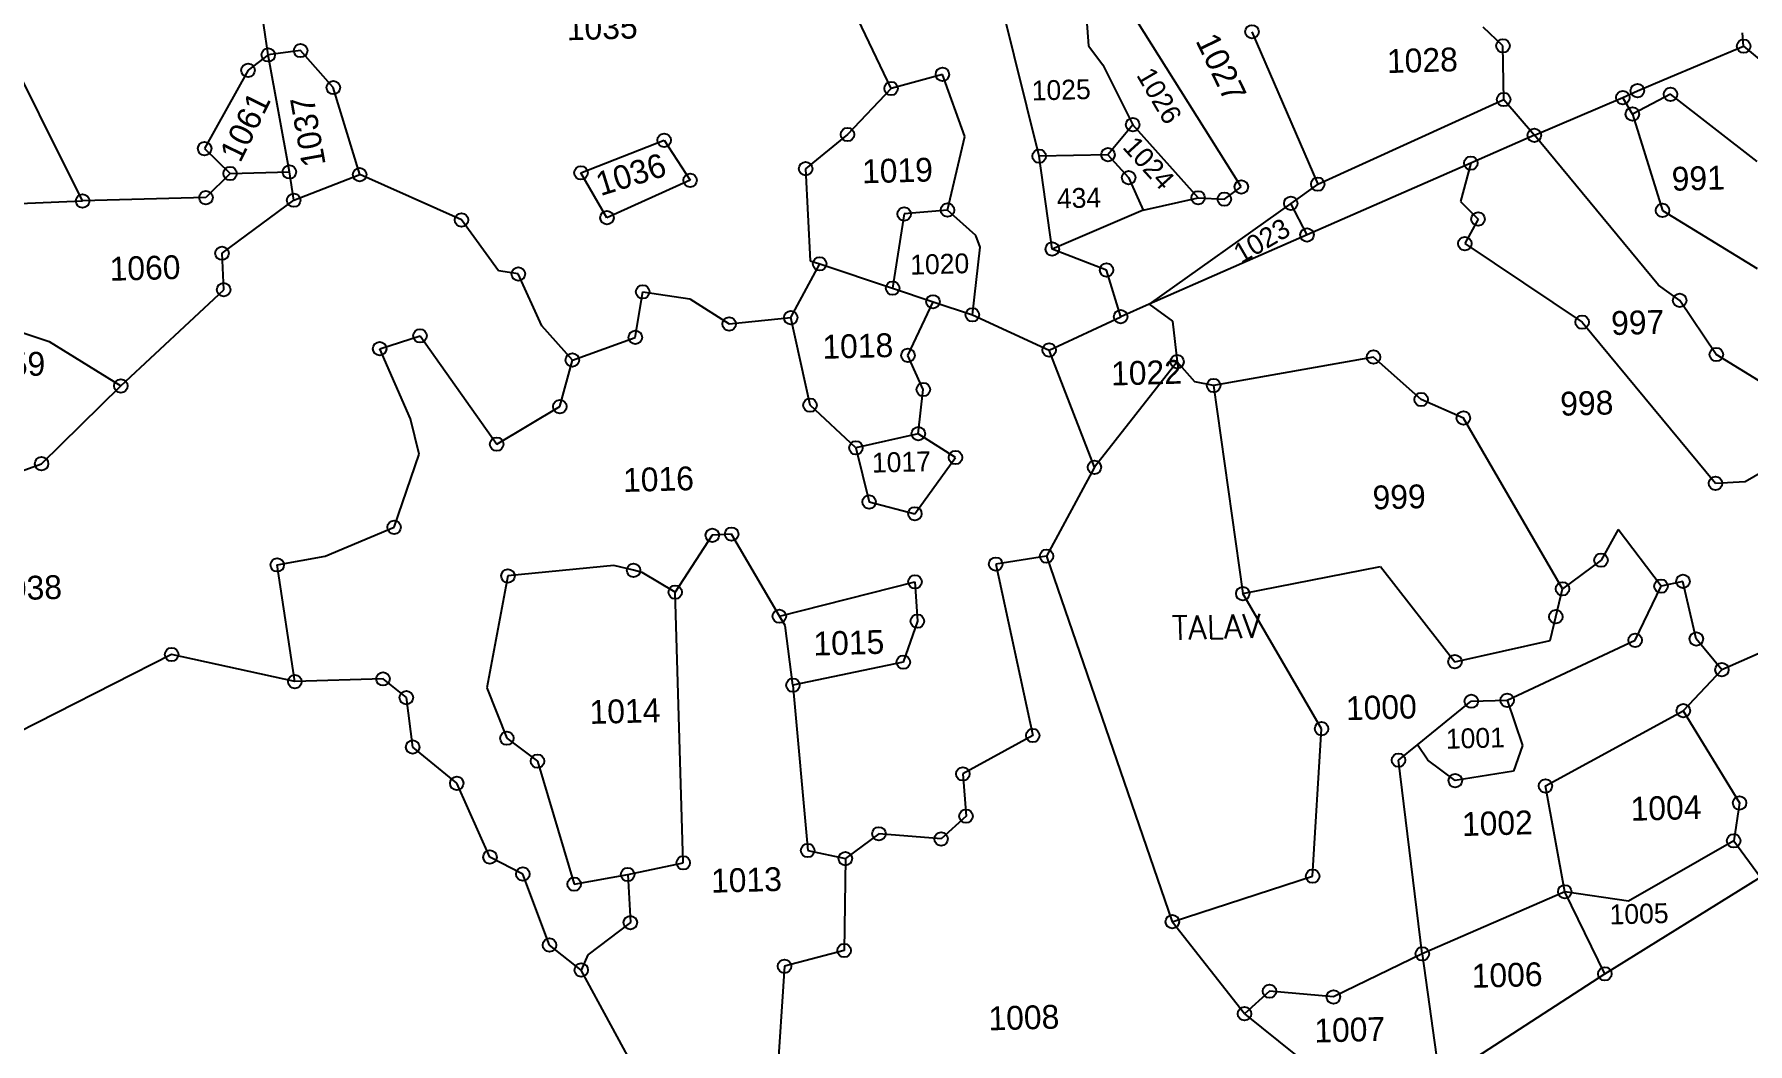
# Model space of a CAD drawing. Header units: metres. Extents: x 260190 to 263401, y 2203527 to 2206859.
# Drawn here: x 260750.7 to 261047.7, y 2204936.6 to 2205111.5 of the extents above; entities that cross this region are included whole.
import ezdxf

# ---------------------------------------------------------------- set-up
doc = ezdxf.new("R2010")
doc.units = ezdxf.units.M
doc.header["$MEASUREMENT"] = 0
for name, color, linetype in [('POLY_PARCEL', 6, 'Continuous'), ('POLY_WATER', 4, 'Continuous'), ('SYM_STONE', 1, 'Continuous'), ('TEXT_MAPIN', 7, 'Continuous'), ('TEXT_PARCEL', 7, 'Continuous')]:
    doc.layers.add(name, color=color, linetype=linetype)
doc.styles.get("Standard").update_dxf_attribs({"font": 'simplex.shx'})
doc.styles.add('TEXT_MAP', font='', dxfattribs={"height": 1.8})
doc.styles.get('TEXT_MAP').set_extended_font_data('Kruti Dev 050')

msp = doc.modelspace()

# ---------------------------------------------------------------- linework, layer by layer
at = {"layer": 'POLY_PARCEL'}
for p, q in [((260791.22, 2205107.91), (260788.43, 2205126.6)), ((260759.04, 2205082.61), (260738.06, 2205124.64)), ((260932.44, 2205123.11), (260933.42, 2205109.46)), ((260899.19, 2205102.09), (260892.85, 2205115.36)), ((260924.85, 2205090.36), (260918.41, 2205116.41)), ((260959.9, 2205085.03), (260941.79, 2205113.81)), ((260961.75, 2205111.92), (260973.15, 2205085.51)), ((261005.26, 2205109.49), (261001.82, 2205112.74)), ((261046.98, 2205109.42), (261046.8, 2205111.75)), ((260796.83, 2205108.66), (260791.22, 2205107.91)), ((260802.5, 2205102.25), (260796.83, 2205108.66)), ((260933.42, 2205109.46), (260935.89, 2205106.19)), ((261005.39, 2205100.18), (261005.26, 2205109.49)), ((261033.21, 2205103.65), (261046.98, 2205109.42)), ((261046.98, 2205109.42), (261060.43, 2205098.26)), ((260787.72, 2205105.25), (260780.19, 2205091.67)), ((260791.22, 2205107.91), (260787.72, 2205105.25)), ((260794.89, 2205087.64), (260791.22, 2205107.91)), ((260935.89, 2205106.19), (260941.08, 2205095.81)), ((260807.07, 2205087.17), (260802.5, 2205102.25)), ((260899.19, 2205102.09), (260891.63, 2205094.12)), ((260908.09, 2205104.54), (260899.19, 2205102.09)), ((260911.96, 2205093.77), (260908.09, 2205104.54)), ((261028.56, 2205101.7), (261033.21, 2205103.65)), ((260973.15, 2205085.51), (261005.39, 2205100.18)), ((261005.39, 2205100.18), (261010.7, 2205093.99)), ((261010.7, 2205093.99), (261026.04, 2205100.51)), ((261026.04, 2205100.51), (261028.56, 2205101.7)), ((261026.16, 2205100.3), (261026.04, 2205100.51)), ((261027.69, 2205097.67), (261026.16, 2205100.3)), ((261034.29, 2205101.08), (261030.02, 2205098.87)), ((261049.31, 2205089.42), (261034.29, 2205101.08)), ((261030.02, 2205098.87), (261027.69, 2205097.67)), ((261027.69, 2205097.67), (261032.92, 2205080.97)), ((260845.43, 2205087.47), (260859.86, 2205093.12)), ((260859.86, 2205093.12), (260864.35, 2205086.19)), ((260891.63, 2205094.12), (260884.38, 2205088.19)), ((260908.96, 2205081.03), (260911.96, 2205093.77)), ((260941.08, 2205095.81), (260936.79, 2205090.62)), ((260952.41, 2205083.16), (260941.08, 2205095.81)), ((261010.7, 2205093.99), (260999.68, 2205089.16)), ((261032.23, 2205068.03), (261010.7, 2205093.99)), ((260780.19, 2205091.67), (260784.61, 2205087.37)), ((260936.79, 2205090.62), (260924.85, 2205090.36)), ((260927.13, 2205074.28), (260924.85, 2205090.36)), ((260936.79, 2205090.62), (260940.37, 2205086.65)), ((260784.61, 2205087.37), (260780.42, 2205083.19)), ((260784.61, 2205087.37), (260794.89, 2205087.64)), ((260795.64, 2205082.73), (260794.89, 2205087.64)), ((260849.94, 2205079.71), (260845.43, 2205087.47)), ((260884.38, 2205088.19), (260885.17, 2205072.26)), ((260999.68, 2205089.16), (260971.29, 2205076.71)), ((260999.68, 2205089.16), (260997.87, 2205082.49)), ((260795.64, 2205082.73), (260807.07, 2205087.17)), ((260824.72, 2205079.31), (260807.07, 2205087.17)), ((260864.35, 2205086.19), (260849.94, 2205079.71)), ((260940.37, 2205086.65), (260942.88, 2205081)), ((260956.96, 2205082.92), (260959.9, 2205085.03)), ((260973.15, 2205085.51), (260968.47, 2205082.18)), ((260736.49, 2205081.67), (260759.04, 2205082.61)), ((260780.42, 2205083.19), (260759.04, 2205082.61)), ((260783.21, 2205073.55), (260795.64, 2205082.73)), ((260942.88, 2205081), (260952.41, 2205083.16)), ((260968.47, 2205082.18), (260943.94, 2205064.72)), ((260952.41, 2205083.16), (260956.96, 2205082.92)), ((260971.29, 2205076.71), (260968.47, 2205082.18)), ((260997.87, 2205082.49), (261000.94, 2205079.47)), ((260831.13, 2205070.5), (260824.72, 2205079.31)), ((260901.45, 2205080.35), (260899.45, 2205067.49)), ((260908.96, 2205081.03), (260901.45, 2205080.35)), ((260913.86, 2205076.62), (260908.96, 2205081.03)), ((260942.88, 2205081), (260927.13, 2205074.28)), ((261000.94, 2205079.47), (260998.64, 2205075.22)), ((261032.92, 2205080.97), (261049.33, 2205070.9)), ((260914.63, 2205074.61), (260913.86, 2205076.62)), ((260971.29, 2205076.71), (260943.94, 2205064.72)), ((260783.5, 2205067.23), (260783.21, 2205073.55)), ((260913.28, 2205062.87), (260914.63, 2205074.61)), ((260936.54, 2205070.64), (260927.13, 2205074.28)), ((260998.64, 2205075.22), (261018.99, 2205061.61)), ((260834.57, 2205069.96), (260831.13, 2205070.5)), ((260838.64, 2205060.99), (260834.57, 2205069.96)), ((260881.8, 2205062.4), (260886.81, 2205071.71)), ((260885.17, 2205072.26), (260886.81, 2205071.71)), ((260886.81, 2205071.71), (260899.45, 2205067.49)), ((260938.99, 2205062.55), (260936.54, 2205070.64)), ((260765.66, 2205050.56), (260783.5, 2205067.23)), ((260854.85, 2205058.97), (260856.14, 2205066.86)), ((260856.14, 2205066.86), (260864.31, 2205065.64)), ((260899.45, 2205067.49), (260906.46, 2205065.14)), ((261035.89, 2205065.38), (261032.23, 2205068.03)), ((260864.31, 2205065.64), (260871.12, 2205061.29)), ((260902.11, 2205055.85), (260906.46, 2205065.14)), ((260906.46, 2205065.14), (260913.28, 2205062.87)), ((260943.94, 2205064.72), (260938.99, 2205062.55)), ((260943.94, 2205064.72), (260947.98, 2205061.79)), ((261042.24, 2205056), (261035.89, 2205065.38)), ((260843.94, 2205055.04), (260838.64, 2205060.99)), ((260871.12, 2205061.29), (260881.8, 2205062.4)), ((260885.14, 2205047.23), (260881.8, 2205062.4)), ((260913.28, 2205062.87), (260926.59, 2205056.78)), ((260926.59, 2205056.78), (260938.99, 2205062.55)), ((260947.98, 2205061.79), (260948.77, 2205054.76)), ((261018.99, 2205061.61), (261042.1, 2205033.69)), ((260748.39, 2205059.87), (260753.26, 2205058.23)), ((260753.26, 2205058.23), (260765.66, 2205050.56)), ((260810.54, 2205057.01), (260817.53, 2205059.23)), ((260817.53, 2205059.23), (260830.83, 2205040.47)), ((260843.94, 2205055.04), (260854.85, 2205058.97)), ((260815.88, 2205044.85), (260810.54, 2205057.01)), ((260841.77, 2205046.98), (260843.94, 2205055.04)), ((260904.77, 2205049.95), (260902.11, 2205055.85)), ((260934.44, 2205036.46), (260926.59, 2205056.78)), ((260982.82, 2205055.56), (260955.1, 2205050.63)), ((260991.08, 2205048.21), (260982.82, 2205055.56)), ((261058.53, 2205045.98), (261042.24, 2205056)), ((260751.93, 2205037.09), (260765.66, 2205050.56)), ((260903.91, 2205042.28), (260904.77, 2205049.95)), ((260830.83, 2205040.47), (260841.77, 2205046.98)), ((260893.09, 2205039.84), (260885.14, 2205047.23)), ((260998.4, 2205044.99), (260991.08, 2205048.21)), ((260817.36, 2205038.73), (260815.88, 2205044.85)), ((261015.58, 2205015.41), (260998.4, 2205044.99)), ((260903.91, 2205042.28), (260893.09, 2205039.84)), ((260893.09, 2205039.84), (260895.38, 2205030.46)), ((260910.35, 2205038.16), (260903.91, 2205042.28)), ((260742.24, 2205033.6), (260751.93, 2205037.09)), ((260813.04, 2205026.07), (260817.36, 2205038.73)), ((260903.32, 2205028.41), (260910.35, 2205038.16)), ((261047.23, 2205034), (261056.43, 2205039.36)), ((261042.1, 2205033.69), (261047.23, 2205034)), ((260895.38, 2205030.46), (260903.32, 2205028.41)), ((260801.1, 2205021.09), (260813.04, 2205026.07)), ((260871.54, 2205024.89), (260868.2, 2205024.68)), ((260879.82, 2205010.66), (260871.54, 2205024.89)), ((261025.22, 2205025.7), (261022.26, 2205020.37)), ((261032.66, 2205015.87), (261025.22, 2205025.7)), ((260868.2, 2205024.68), (260861.77, 2205014.83)), ((260868.2, 2205024.68), (260868.2, 2205024.68)), ((260792.78, 2205019.55), (260801.1, 2205021.09)), ((260795.83, 2204999.33), (260792.78, 2205019.55)), ((260851.13, 2205019.44), (260832.77, 2205017.63)), ((260854.55, 2205018.62), (260851.13, 2205019.44)), ((260926.14, 2205021.06), (260917.33, 2205019.69)), ((260917.33, 2205019.69), (260923.75, 2204990)), ((260960.15, 2205014.57), (260984.05, 2205019.28)), ((260984.05, 2205019.28), (260996.93, 2205002.78)), ((261022.26, 2205020.37), (261015.58, 2205015.41)), ((260832.77, 2205017.63), (260829.11, 2204998.24)), ((260856.06, 2205018.26), (260854.55, 2205018.62)), ((260861.77, 2205014.83), (260856.06, 2205018.26)), ((260879.82, 2205010.66), (260903.33, 2205016.61)), ((260903.33, 2205016.61), (260903.75, 2205009.81)), ((261036.46, 2205016.69), (261032.66, 2205015.87)), ((261038.77, 2205006.72), (261036.46, 2205016.69)), ((260863.16, 2204967.93), (260861.77, 2205014.83)), ((261014.42, 2205010.57), (261015.58, 2205015.41)), ((261028.18, 2205006.49), (261032.66, 2205015.87)), ((260880.82, 2205009.07), (260879.82, 2205010.66)), ((261013.44, 2205006.45), (261014.42, 2205010.57)), ((261063.3, 2205010.19), (261043.21, 2205001.4)), ((260882.17, 2204998.71), (260880.82, 2205009.07)), ((260903.75, 2205009.81), (260901.31, 2205002.7)), ((260774.47, 2205004.03), (260744.41, 2204988.81)), ((260795.83, 2204999.33), (260774.47, 2205004.03)), ((260996.93, 2205002.78), (261013.44, 2205006.45)), ((261005.99, 2204996.1), (261028.18, 2205006.49)), ((261043.21, 2205001.4), (261038.77, 2205006.72)), ((260901.31, 2205002.7), (260882.17, 2204998.71)), ((261043.21, 2205001.4), (261036.52, 2204994.29)), ((260811.12, 2204999.8), (260795.83, 2204999.33)), ((260815.16, 2204996.56), (260811.12, 2204999.8)), ((260829.11, 2204998.24), (260832.59, 2204989.52)), ((260882.17, 2204998.71), (260884.74, 2204970.07)), ((260816.26, 2204988), (260815.16, 2204996.56)), ((260990.44, 2204988.39), (260999.77, 2204995.93)), ((260999.77, 2204995.93), (261005.99, 2204996.1)), ((261005.99, 2204996.1), (261008.66, 2204988.28)), ((261012.62, 2204981.26), (261036.52, 2204994.29)), ((261036.52, 2204994.29), (261046.27, 2204978.31)), ((260832.59, 2204989.52), (260837.9, 2204985.55)), ((260923.75, 2204990), (260911.62, 2204983.34)), ((260823.9, 2204981.71), (260816.26, 2204988)), ((260987.14, 2204985.73), (260990.44, 2204988.39)), ((260992.23, 2204985.75), (260990.44, 2204988.39)), ((261008.66, 2204988.28), (261007.11, 2204983.82)), ((260837.9, 2204985.55), (260844.25, 2204964.24)), ((260911.62, 2204983.34), (260912.18, 2204976.01)), ((260991.27, 2204952.16), (260987.14, 2204985.73)), ((260996.99, 2204982.17), (260992.23, 2204985.75)), ((261007.11, 2204983.82), (260996.99, 2204982.17)), ((260829.65, 2204968.94), (260823.9, 2204981.71)), ((261015.97, 2204962.92), (261012.62, 2204981.26)), ((261046.27, 2204978.31), (261045.26, 2204971.75)), ((260912.18, 2204976.01), (260907.86, 2204972.07)), ((260897.08, 2204972.97), (260891.26, 2204968.66)), ((260907.86, 2204972.07), (260897.08, 2204972.97)), ((261045.26, 2204971.75), (261027.01, 2204961.3)), ((261045.26, 2204971.75), (261049.88, 2204965.44)), ((260835.35, 2204965.99), (260829.65, 2204968.94)), ((260884.74, 2204970.07), (260891.26, 2204968.66)), ((260891.26, 2204968.66), (260891.05, 2204952.74)), ((260839.98, 2204953.69), (260835.35, 2204965.99)), ((260844.25, 2204964.24), (260853.53, 2204965.92)), ((260853.53, 2204965.92), (260863.16, 2204967.93)), ((260853.53, 2204965.92), (260853.99, 2204957.57)), ((261022.92, 2204948.71), (261049.88, 2204965.44)), ((261015.97, 2204962.92), (260991.27, 2204952.16)), ((261022.92, 2204948.71), (261015.97, 2204962.92)), ((261027.01, 2204961.3), (261015.97, 2204962.92)), ((260853.99, 2204957.57), (260846.61, 2204952)), ((260960.45, 2204941.79), (260947.94, 2204957.74)), ((260845.48, 2204949.36), (260839.98, 2204953.69)), ((260846.61, 2204952), (260845.48, 2204949.36)), ((260891.05, 2204952.74), (260880.72, 2204950.01)), ((260991.27, 2204952.16), (260975.86, 2204944.69)), ((260991.27, 2204952.16), (260994.34, 2204930.14)), ((260855.75, 2204930.39), (260845.48, 2204949.36)), ((260880.72, 2204950.01), (260879.09, 2204925.6)), ((260994.34, 2204930.14), (261022.92, 2204948.71)), ((260964.78, 2204945.69), (260960.45, 2204941.79)), ((260975.86, 2204944.69), (260964.78, 2204945.69)), ((260960.45, 2204941.79), (260983.14, 2204923.56))]:
    msp.add_line(p, q, dxfattribs=at)
at = {"layer": 'POLY_WATER'}
for p, q in [((260948.77, 2205054.76), (260934.44, 2205036.46)), ((260951.85, 2205051.26), (260948.77, 2205054.76)), ((260955.1, 2205050.63), (260951.85, 2205051.26)), ((260955.1, 2205050.63), (260960.15, 2205014.57)), ((260934.44, 2205036.46), (260926.14, 2205021.06)), ((260926.14, 2205021.06), (260947.94, 2204957.74)), ((260973.81, 2204991.17), (260960.15, 2205014.57)), ((260972.26, 2204965.62), (260973.81, 2204991.17)), ((260947.94, 2204957.74), (260972.26, 2204965.62))]:
    msp.add_line(p, q, dxfattribs=at)
at = {"layer": 'SYM_STONE'}
for centre in [(260961.75, 2205111.92), (260791.22, 2205107.91), (260796.83, 2205108.66), (261005.26, 2205109.49), (261046.98, 2205109.42), (260787.72, 2205105.25), (260908.09, 2205104.54), (260802.5, 2205102.25), (260899.19, 2205102.09), (261028.56, 2205101.7), (261034.29, 2205101.08), (261005.39, 2205100.18), (261026.04, 2205100.51), (260941.08, 2205095.81), (261027.69, 2205097.67), (260859.86, 2205093.12), (260891.63, 2205094.12), (261010.7, 2205093.99), (260780.19, 2205091.67), (260924.85, 2205090.36), (260936.79, 2205090.62), (260999.68, 2205089.16), (260784.61, 2205087.37), (260794.89, 2205087.64), (260807.07, 2205087.17), (260845.43, 2205087.47), (260864.35, 2205086.19), (260884.38, 2205088.19), (260940.37, 2205086.65), (260780.42, 2205083.19), (260952.41, 2205083.16), (260959.9, 2205085.03), (260973.15, 2205085.51), (260759.04, 2205082.61), (260795.64, 2205082.73), (260901.45, 2205080.35), (260908.96, 2205081.03), (260956.96, 2205082.92), (260968.47, 2205082.18), (261032.92, 2205080.97), (260824.72, 2205079.31), (260849.94, 2205079.71), (261000.94, 2205079.47), (260927.13, 2205074.28), (260971.29, 2205076.71), (260998.64, 2205075.22), (260783.21, 2205073.55), (260886.81, 2205071.71), (260834.57, 2205069.96), (260936.54, 2205070.64), (260783.5, 2205067.23), (260856.14, 2205066.86), (260899.45, 2205067.49), (261035.89, 2205065.38), (260881.8, 2205062.4), (260906.46, 2205065.14), (260913.28, 2205062.87), (260938.99, 2205062.55), (260871.12, 2205061.29), (261018.99, 2205061.61), (260810.54, 2205057.01), (260817.53, 2205059.23), (260854.85, 2205058.97), (260926.59, 2205056.78), (260843.94, 2205055.04), (260902.11, 2205055.85), (260948.77, 2205054.76), (260982.82, 2205055.56), (261042.24, 2205056), (260765.66, 2205050.56), (260955.1, 2205050.63), (260904.77, 2205049.95), (260991.08, 2205048.21), (260841.77, 2205046.98), (260885.14, 2205047.23), (260998.4, 2205044.99), (260903.91, 2205042.28), (260830.83, 2205040.47), (260893.09, 2205039.84), (260751.93, 2205037.09), (260910.35, 2205038.16), (260934.44, 2205036.46), (261042.1, 2205033.69), (260895.38, 2205030.46), (260903.32, 2205028.41), (260813.04, 2205026.07), (260868.2, 2205024.68), (260871.54, 2205024.89), (260926.14, 2205021.06), (260792.78, 2205019.55), (260854.55, 2205018.62), (260917.33, 2205019.69), (261022.26, 2205020.37), (260832.77, 2205017.63), (260861.77, 2205014.83), (260903.33, 2205016.61), (261015.58, 2205015.41), (261032.66, 2205015.87), (261036.46, 2205016.69), (260960.15, 2205014.57), (260879.82, 2205010.66), (260903.75, 2205009.81), (261014.42, 2205010.57), (261028.18, 2205006.49), (261038.77, 2205006.72), (260774.47, 2205004.03), (260901.31, 2205002.7), (260996.93, 2205002.78), (261043.21, 2205001.4), (260795.83, 2204999.33), (260811.12, 2204999.8), (260882.17, 2204998.71), (260815.16, 2204996.56), (260999.77, 2204995.93), (261005.99, 2204996.1), (261036.52, 2204994.29), (260973.81, 2204991.17), (260816.26, 2204988), (260832.59, 2204989.52), (260923.75, 2204990), (260837.9, 2204985.55), (260987.14, 2204985.73), (260911.62, 2204983.34), (260996.99, 2204982.17), (260823.9, 2204981.71), (261012.62, 2204981.26), (261046.27, 2204978.31), (260912.18, 2204976.01), (260897.08, 2204972.97), (260907.86, 2204972.07), (261045.26, 2204971.75), (260829.65, 2204968.94), (260863.16, 2204967.93), (260884.74, 2204970.07), (260891.26, 2204968.66), (260835.35, 2204965.99), (260844.25, 2204964.24), (260853.53, 2204965.92), (260972.26, 2204965.62), (261015.97, 2204962.92), (260853.99, 2204957.57), (260947.94, 2204957.74), (260839.98, 2204953.69), (260891.05, 2204952.74), (260880.72, 2204950.01), (260991.27, 2204952.16), (260845.48, 2204949.36), (261022.92, 2204948.71), (260964.78, 2204945.69), (260975.86, 2204944.69), (260960.45, 2204941.79)]:
    msp.add_circle(centre, 1.17, dxfattribs=at)

# ---------------------------------------------------------------- texts
at = {"layer": 'TEXT_MAPIN'}
msp.add_text('TALAV', height=4.128, rotation=1.5462, dxfattribs=at).set_placement((260947.93, 2205006.54))
at = {"layer": 'TEXT_PARCEL', "style": 'TEXT_MAP'}
for s, height, rotation, p in [('1035', 4.128, 1.5462, (260843.02, 2205110.44)), ('1027', 4.128, 295.7798, (260951.9, 2205110.37)), ('1028', 4.128, 1.5462, (260985.2, 2205104.76)), ('1026', 3.44, 300.2926, (260941.63, 2205104.41)), ('1025', 3.44, 1.5462, (260923.61, 2205100)), ('1061', 4.128, 63.9425, (260786.37, 2205089.06)), ('1037', 4.128, 100.1641, (260801.2, 2205088.93)), ('1024', 3.44, 312.1553, (260939.16, 2205091.83)), ('1036', 4.128, 17.2508, (260848.82, 2205083.43)), ('1019', 4.128, 1.5462, (260894.21, 2205085.66)), ('991', 4.128, 1.5462, (261034.56, 2205084.36)), ('434', 3.44, 1.5462, (260927.97, 2205081.31)), ('1023', 3.44, 30.3504, (260959.88, 2205071.67)), ('1060', 4.128, 1.5462, (260763.78, 2205068.77)), ('1020', 3.44, 1.5462, (260902.55, 2205069.83)), ('997', 4.128, 1.5462, (261024.06, 2205059.37)), ('1018', 4.128, 1.5462, (260887.33, 2205055.25)), ('1059', 4.128, 1.5462, (260740.34, 2205052.04)), ('1022', 4.128, 1.5462, (260937.38, 2205050.63)), ('998', 4.128, 1.5462, (261015.24, 2205045.39)), ('1016', 4.128, 1.5462, (260852.78, 2205032.18)), ('1017', 3.44, 1.5462, (260895.91, 2205035.53)), ('999', 4.128, 1.5462, (260982.71, 2205029.15)), ('1038', 4.128, 1.5462, (260743.24, 2205013.34)), ('1015', 4.128, 1.5462, (260885.78, 2205003.84)), ('1014', 4.128, 1.5462, (260846.97, 2204991.99)), ('1000', 4.128, 1.5462, (260978.09, 2204992.64)), ('1001', 3.44, 1.5462, (260995.4, 2204987.69)), ('1004', 4.128, 1.5462, (261027.43, 2204975.21)), ('1002', 4.128, 1.5462, (260998.2, 2204972.57)), ('1013', 4.128, 1.5462, (260868.03, 2204962.75)), ('1005', 3.44, 1.5462, (261023.78, 2204957.25)), ('1006', 4.128, 1.5462, (260999.89, 2204946.27)), ('1008', 4.128, 1.5462, (260916.12, 2204938.9)), ('1007', 4.128, 1.5462, (260972.61, 2204936.79))]:
    msp.add_text(s, height=height, rotation=rotation, dxfattribs=at).set_placement(p)

doc.saveas('drawing.dxf')
